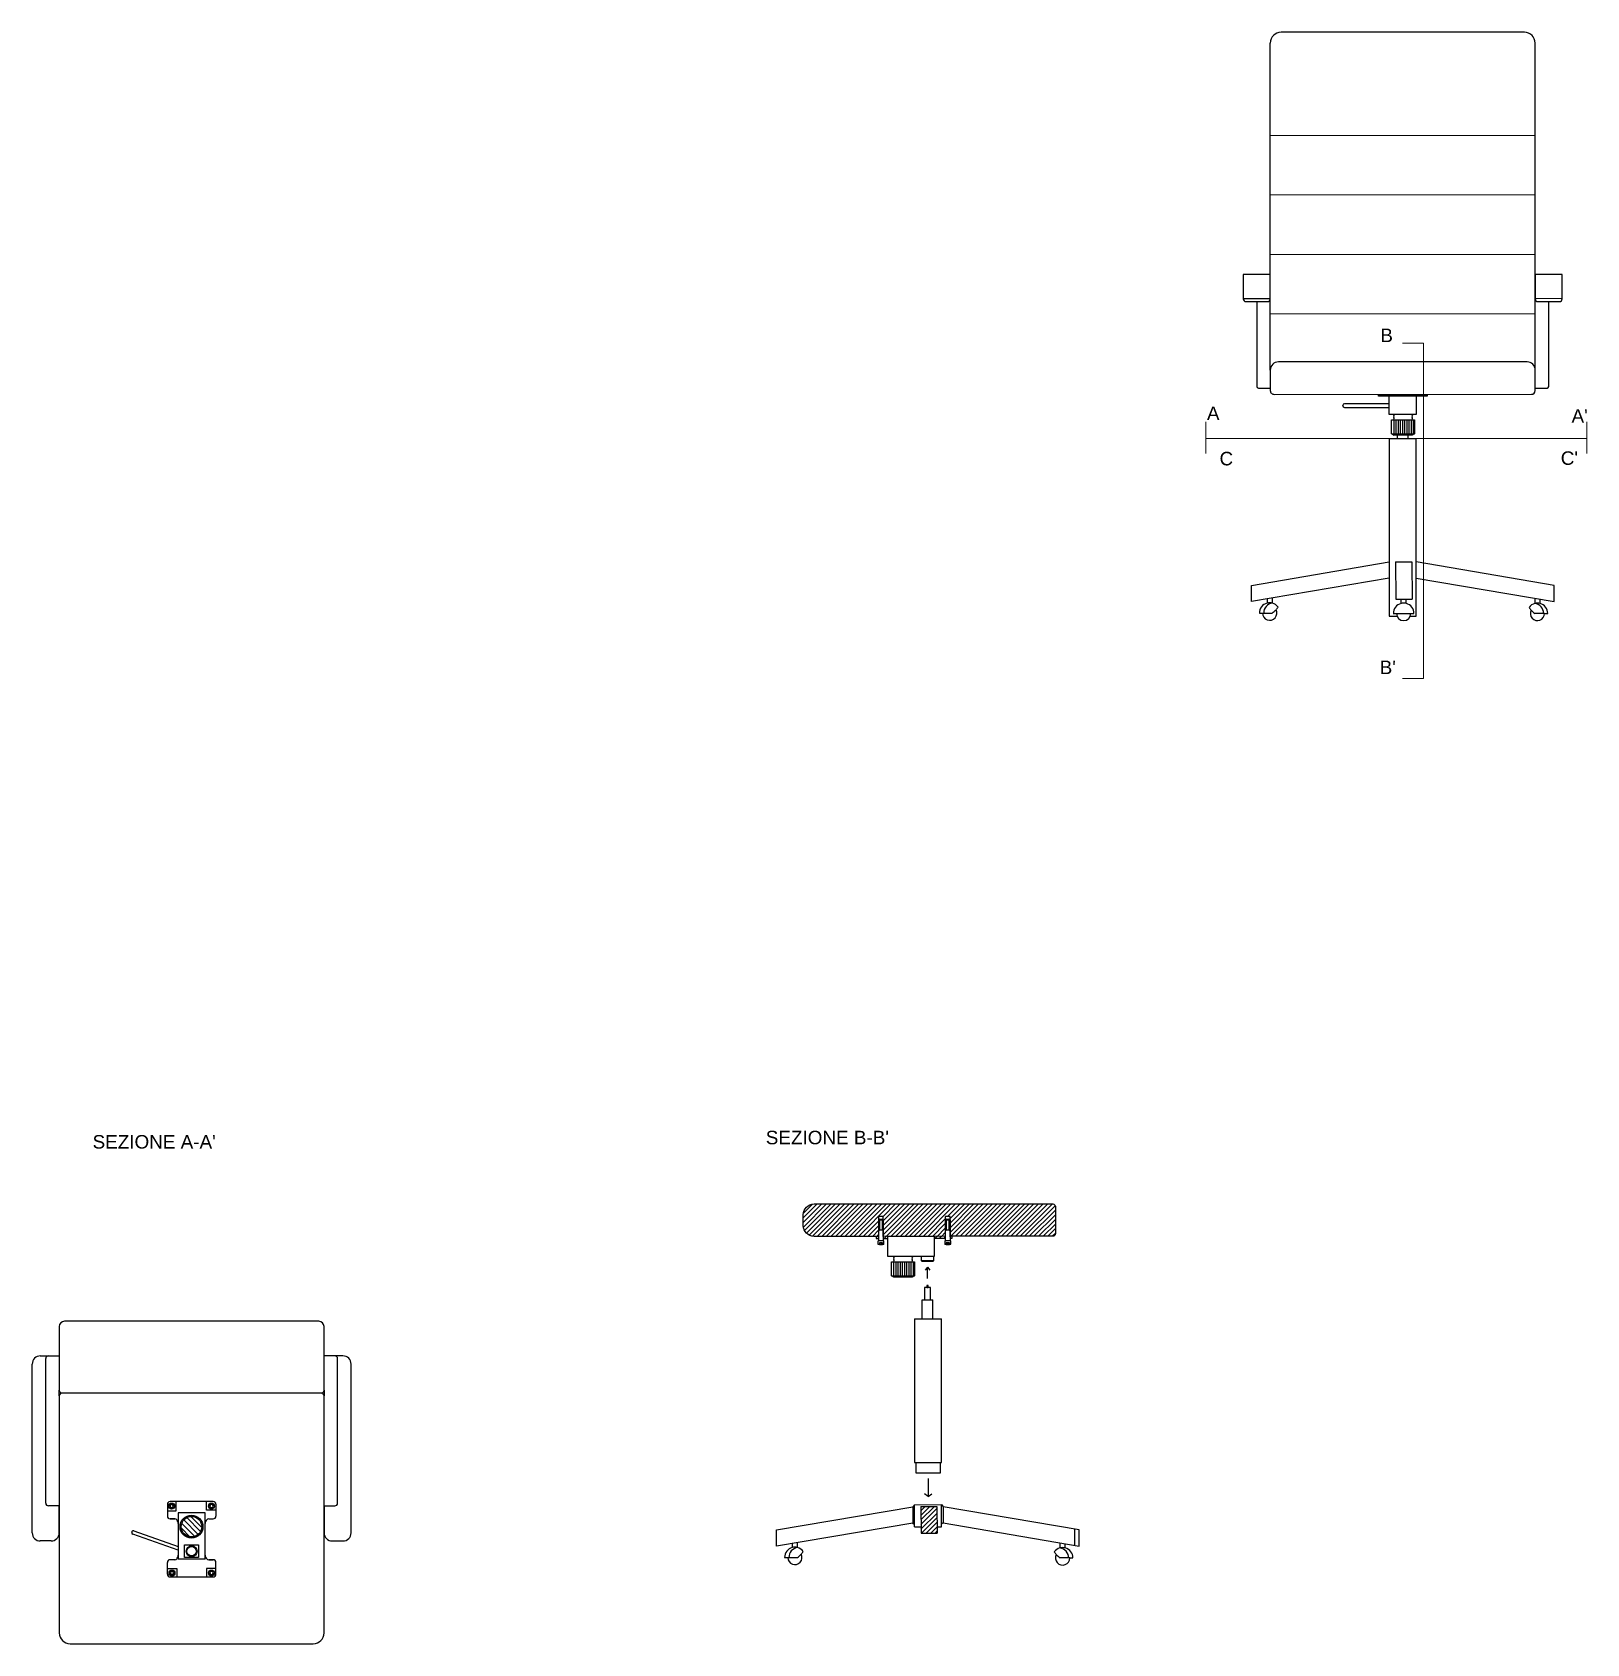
# Model space of a CAD drawing. Header units: millimetres. Extents: x 1843 to 2495, y 965 to 1580.
# Drawn here: x 1842.5 to 2130.2, y 1009.5 to 1307.6 of the extents above; entities that cross this region are included whole.
import ezdxf

# ---------------------------------------------------------------- set-up
doc = ezdxf.new("R2010")
doc.units = ezdxf.units.MM
doc.linetypes.add('ACAD_ISO04W100', pattern=[30, 24, -3, 0, -3])
doc.layers.add('sezione', color=1, linetype='Continuous', lineweight=9)
doc.layers.add('tessuto', color=253, linetype='Continuous', lineweight=13)
doc.styles.get("Standard").update_dxf_attribs({"font": 'arial.ttf'})
pattern_1 = [(45, (107.0177, -156.9117), (-0.42656217, 0.42656217), [])]

msp = doc.modelspace()

# ---------------------------------------------------------------- hatches: boundary and pattern name
h = msp.add_hatch()
h.set_pattern_fill('ANSI31', color=256, scale=0.19)
h.set_pattern_definition(pattern_1)
h.paths.add_polyline_path([(1999.77, 1088.03), (1999.34, 1088.03), (1999.11, 1087.91), (1999.77, 1087.91)])
edge = h.paths.add_edge_path()
edge.add_line((2012.37, 1087.91), (2012.37, 1084.84))
edge.add_line((2012.37, 1084.84), (2031.34, 1084.84))
edge.add_arc((2031.34, 1085.34), 0.5, 270.0135, 360)
edge.add_line((2031.84, 1085.34), (2031.84, 1090.33))
edge.add_arc((2031.34, 1090.33), 0.5, 360, 450)
edge.add_line((2031.34, 1090.83), (1987.2, 1090.83))
edge.add_arc((1987.2, 1088.83), 2, 90, 180)
edge.add_line((1985.2, 1088.83), (1985.2, 1086.83))
edge.add_arc((1987.2, 1086.83), 2, 180, 270.0141)
edge.add_line((1987.2, 1084.83), (1999.11, 1084.83))
edge.add_line((1999.11, 1084.83), (1999.11, 1085.79))
edge.add_line((1999.11, 1085.79), (1999.34, 1086.02))
edge.add_line((1999.34, 1086.02), (1999.11, 1086.02))
edge.add_line((1999.11, 1086.02), (1999.11, 1088.51))
edge.add_line((1999.11, 1088.51), (2000, 1088.51))
edge.add_line((2000, 1088.51), (2000, 1084.83))
edge.add_line((2000, 1084.83), (2011.48, 1084.84))
edge.add_line((2011.48, 1084.84), (2011.48, 1088.51))
edge.add_line((2011.48, 1088.51), (2012.37, 1088.51))
edge.add_line((2012.37, 1088.51), (2012.37, 1087.91))
h = msp.add_hatch()
h.set_pattern_fill('ANSI31', color=256, scale=0.19)
h.set_pattern_definition(pattern_1)
h.paths.add_polyline_path([(2000.84, 1084.83), (2000, 1084.83), (2000, 1084.46), (2000.84, 1084.46)])
h.paths.add_polyline_path([(1999.11, 1084.83), (1998.71, 1084.83), (1998.71, 1084.46), (1999.11, 1084.46)])
h.paths.add_polyline_path([(2011.48, 1084.84), (2009.4, 1084.84), (2009.4, 1084.46), (2011.48, 1084.46)])
h.paths.add_polyline_path([(2012.68, 1084.84), (2012.37, 1084.84), (2012.37, 1084.46), (2012.68, 1084.46)])
h = msp.add_hatch()
h.set_pattern_fill('ANSI31', color=256, scale=0.19)
h.set_pattern_definition(pattern_1)
h.paths.add_polyline_path([(2009.93, 1034.87), (2006.93, 1034.87), (2006.98, 1029.95), (2009.98, 1029.95)])
h = msp.add_hatch()
h.set_pattern_fill('ANSI31', color=256, scale=0.22, angle=90)
h.set_pattern_definition([(135, (2968.3071, -982.07634), (-0.49391409, -0.49391409), [])])
h.paths.add_polyline_path([(1873.92, 1031.12, 1), (1870.11, 1031.12, 1)])

# ---------------------------------------------------------------- linework, layer by layer
for p, q in [((2118.61, 1307.6), (2073.61, 1307.6)), ((2071.61, 1245.11), (2071.61, 1305.6)), ((2120.61, 1245.17), (2120.61, 1305.6)), ((2071.61, 1262.77), (2069.11, 1262.77)), ((2071.61, 1258.27), (2066.61, 1258.27)), ((2125.61, 1258.31), (2120.61, 1258.27)), ((2069.11, 1257.77), (2069.11, 1242.07)), ((2123.11, 1242.07), (2123.11, 1257.77)), ((2119.11, 1246.61), (2073.11, 1246.61)), ((2071.61, 1245.11), (2071.61, 1241.3)), ((2120.61, 1241.31), (2120.61, 1245.11)), ((2069.41, 1241.77), (2071.61, 1241.77)), ((2072.31, 1240.6), (2119.91, 1240.61)), ((2120.61, 1241.77), (2122.81, 1241.77)), ((2085.02, 1238.49), (2085.02, 1238.57)), ((2093.61, 1238.87), (2085.32, 1238.87)), ((2085.32, 1238.19), (2093.61, 1238.19)), ((2094.04, 1235.92), (2098.28, 1235.92)), ((2094.44, 1235.92), (2094.44, 1233.31)), ((2094.84, 1235.92), (2094.84, 1233.31)), ((2095.24, 1235.92), (2095.24, 1233.31)), ((2095.64, 1235.92), (2095.64, 1233.31)), ((2096.04, 1235.92), (2096.04, 1233.31)), ((2096.44, 1235.92), (2096.44, 1233.31)), ((2096.84, 1235.92), (2096.84, 1233.31)), ((2097.24, 1235.92), (2097.24, 1233.31)), ((2097.64, 1235.92), (2097.64, 1233.31)), ((2098.04, 1235.92), (2098.04, 1233.31)), ((2093.61, 1232.45), (2093.61, 1199.6)), ((2093.61, 1232.45), (2098.61, 1232.45)), ((2094.04, 1233.31), (2098.28, 1233.31)), ((2094.04, 1233.31), (2094.46, 1233.07)), ((2095.11, 1232.45), (2095.11, 1233.07)), ((2097.11, 1232.45), (2097.11, 1233.07)), ((2098.28, 1233.31), (2097.85, 1233.07)), ((2098.61, 1199.6), (2098.61, 1232.45)), ((2094.78, 1209.6), (2094.84, 1202.7)), ((2094.78, 1209.6), (2097.78, 1209.6)), ((2097.78, 1209.6), (2097.84, 1202.7)), ((2071.01, 1202.76), (2071.01, 1201.99)), ((2072, 1201.99), (2072, 1202.92)), ((2094.84, 1202.7), (2097.84, 1202.7)), ((2095.78, 1202.7), (2095.78, 1201.91)), ((2096.77, 1201.91), (2096.77, 1202.7)), ((2120.54, 1202.87), (2120.54, 1201.91)), ((2121.53, 1201.91), (2121.53, 1202.7)), ((2069.59, 1200.14), (2070.18, 1200.14)), ((2070.18, 1200.14), (2071.98, 1200.14)), ((2093.61, 1199.6), (2095.05, 1199.6)), ((2094.36, 1200.07), (2094.96, 1200.07)), ((2094.96, 1200.07), (2097.6, 1200.07)), ((2097.51, 1199.6), (2098.61, 1199.6)), ((2097.6, 1200.07), (2098.19, 1200.07)), ((2122.35, 1200.07), (2120.55, 1200.07)), ((2122.35, 1200.07), (2122.94, 1200.07)), ((2000, 1084.46), (2000.84, 1084.46)), ((2011.48, 1084.46), (2009.4, 1084.46)), ((2001.92, 1080.15), (2001.92, 1077.54)), ((2002.32, 1080.15), (2002.32, 1077.54)), ((2002.72, 1080.15), (2002.72, 1077.54)), ((2003.12, 1080.15), (2003.12, 1077.54)), ((2003.52, 1080.15), (2003.52, 1077.54)), ((2003.92, 1080.15), (2003.92, 1077.54)), ((2004.32, 1080.15), (2004.32, 1077.54)), ((2004.72, 1080.15), (2004.72, 1077.54)), ((2005.12, 1080.15), (2005.12, 1077.54)), ((2005.52, 1080.15), (2005.52, 1077.54)), ((2007.18, 1080.21), (2007.02, 1080.38)), ((2009.17, 1080.21), (2007.18, 1080.21)), ((2009.33, 1080.38), (2009.17, 1080.21)), ((2008.21, 1079.11), (2007.78, 1078.61)), ((2008.21, 1077.01), (2008.21, 1079.11)), ((2008.21, 1079.11), (2008.63, 1078.61)), ((2007.18, 1073.11), (2009.17, 1073.11)), ((2007.18, 1069.59), (2007.18, 1073.11)), ((2009.18, 1069.59), (2009.17, 1073.11)), ((1847.54, 1068.13), (1847.54, 1056.35)), ((1895.54, 1069.13), (1848.54, 1069.13)), ((1896.54, 1056.35), (1896.54, 1068.13)), ((2005.76, 1069.59), (2005.76, 1042.98)), ((2005.76, 1069.59), (2010.76, 1069.59)), ((2010.76, 1042.98), (2010.76, 1069.59)), ((1844.04, 1062.72), (1845.54, 1062.72)), ((1845.04, 1035.49), (1845.04, 1062.22)), ((1845.54, 1062.72), (1847.54, 1062.72)), ((1898.54, 1062.72), (1896.54, 1062.72)), ((1900.04, 1062.72), (1898.54, 1062.72)), ((1899.04, 1035.49), (1899.04, 1062.22)), ((1842.54, 1029.98), (1842.54, 1061.22)), ((1901.54, 1029.98), (1901.54, 1061.22)), ((1847.54, 1055.35), (1847.54, 1056.35)), ((1848.04, 1055.85), (1848.04, 1055.85)), ((1896.04, 1055.85), (1896.04, 1055.85)), ((1896.54, 1056.35), (1896.54, 1055.35)), ((2005.76, 1042.98), (2010.76, 1042.98)), ((2008.33, 1040.06), (2008.33, 1036.68)), ((1847.54, 1034.99), (1845.54, 1034.99)), ((1847.54, 1029.98), (1847.54, 1034.99)), ((1867.54, 1035.27), (1867.54, 1033.07)), ((1876.04, 1035.77), (1868.04, 1035.77)), ((1869.13, 1035.77), (1869.13, 1034.02)), ((1874.79, 1034.18), (1874.79, 1035.77)), ((1876.54, 1035.27), (1876.54, 1033.07)), ((1896.54, 1034.99), (1898.54, 1034.99)), ((1896.54, 1034.99), (1896.54, 1029.98)), ((2005.76, 1035.19), (2005.44, 1034.8)), ((2005.44, 1034.8), (2005.44, 1031.8)), ((2005.76, 1035.19), (2010.76, 1035.21)), ((2005.76, 1031.12), (2005.76, 1035.19)), ((2006.93, 1034.87), (2006.98, 1029.95)), ((2006.93, 1034.87), (2009.93, 1034.87)), ((2008.33, 1036.68), (2007.6, 1037.22)), ((2008.33, 1036.68), (2009.01, 1037.22)), ((2009.93, 1034.87), (2009.98, 1029.95)), ((2010.76, 1035.21), (2011.09, 1034.82)), ((2010.76, 1031.12), (2010.76, 1035.21)), ((2011.09, 1034.82), (2011.09, 1031.82)), ((1869.13, 1034.02), (1867.54, 1034.02)), ((1868.04, 1032.57), (1868.9, 1032.57)), ((1868.9, 1032.57), (1868.04, 1032.57)), ((1874.54, 1033.66), (1869.54, 1033.66)), ((1869.54, 1033.66), (1869.54, 1025.1)), ((1874.54, 1025.1), (1874.54, 1033.66)), ((1876.54, 1034.18), (1874.79, 1034.18)), ((1875.19, 1032.57), (1876.04, 1032.57)), ((2005.44, 1031.8), (2005.76, 1031.55)), ((2011.09, 1031.82), (2010.76, 1031.56)), ((1860.97, 1030.11), (1860.99, 1030.18)), ((1869.54, 1026.77), (1861.15, 1029.72)), ((1861.37, 1030.36), (1869.54, 1027.49)), ((2005.76, 1031.12), (2006.96, 1031.12)), ((2006.99, 1029.95), (2009.99, 1029.95)), ((2009.97, 1031.12), (2010.76, 1031.12)), ((2035.47, 1027.67), (2035.47, 1030.67)), ((2035.47, 1027.67), (2035.47, 1030.67)), ((1846.04, 1028.48), (1844.04, 1028.48)), ((1898.04, 1028.48), (1900.04, 1028.48)), ((1983.16, 1028.03), (1983.16, 1027.26)), ((1984.15, 1027.26), (1984.15, 1028.2)), ((2032.69, 1028.15), (2032.69, 1027.19)), ((2033.68, 1027.19), (2033.68, 1027.98)), ((1867.54, 1022.33), (1867.54, 1024.52)), ((1867.57, 1023.42), (1869.32, 1023.42)), ((1868.9, 1025.02), (1868.04, 1025.02)), ((1869.32, 1023.42), (1869.32, 1021.83)), ((1874.54, 1025.1), (1869.54, 1025.1)), ((1876.54, 1023.42), (1874.79, 1023.42)), ((1874.79, 1023.42), (1874.79, 1021.83)), ((1876.04, 1025.02), (1875.19, 1025.02)), ((1875.19, 1025.02), (1876.04, 1025.02)), ((1876.54, 1022.33), (1876.54, 1024.52)), ((1981.74, 1025.42), (1984.13, 1025.42)), ((2034.5, 1025.34), (2032.71, 1025.34)), ((2034.5, 1025.34), (2035.09, 1025.34)), ((1868.04, 1021.83), (1876.04, 1021.83))]:
    msp.add_line(p, q)
at = {"color": 0, "linetype": 'Continuous'}
for p, q in [((1999.11, 1087.91), (1999.11, 1083.98)), ((1999.11, 1086.02), (2000, 1086.02)), ((1999.34, 1088.03), (1999.77, 1088.03)), ((2011.48, 1087.91), (2011.48, 1083.98)), ((2011.48, 1086.02), (2012.37, 1086.02)), ((2011.71, 1088.03), (2012.14, 1088.03))]:
    msp.add_line(p, q, dxfattribs=at)
at = {"color": 0}
for p, q in [((1999.42, 1083.34), (1999.42, 1083.66)), ((1999.72, 1083.34), (1999.72, 1083.66)), ((2011.79, 1083.34), (2011.79, 1083.66)), ((2012.09, 1083.34), (2012.09, 1083.66))]:
    msp.add_line(p, q, dxfattribs=at)
for points in [[(2066.61, 1262.77), (2066.61, 1258.27, 0.414214), (2067.11, 1257.77), (2071.11, 1257.77, 0.414214), (2071.61, 1258.27), (2071.61, 1262.77)], [(2120.61, 1262.77), (2120.61, 1258.27, 0.414214), (2121.11, 1257.77), (2125.11, 1257.77, 0.414214), (2125.61, 1258.27), (2125.61, 1262.77)]]:
    msp.add_lwpolyline(points, format="xyb", close=True)
for points in [[(2091.61, 1240.6), (2100.61, 1240.6), (2100.61, 1240.28), (2091.61, 1240.28)], [(2000.84, 1084.83), (2009.4, 1084.84), (2009.4, 1081.09), (2000.84, 1081.09)], [(2007.02, 1081.09), (2007.02, 1080.38), (2009.33, 1080.38), (2009.33, 1081.09)], [(2001.52, 1077.54), (2005.76, 1077.54), (2005.33, 1077.31), (2001.95, 1077.31)], [(2007.63, 1073.11), (2008.76, 1073.11), (2008.76, 1075.37), (2007.63, 1075.37)], [(2008.07, 1075.37), (2008.32, 1075.37), (2008.32, 1075.77), (2008.07, 1075.77)], [(2006.1, 1042.98), (2010.5, 1042.98), (2010.5, 1041), (2006.1, 1041)], [(1873.32, 1025.43), (1870.74, 1025.43), (1870.74, 1027.74), (1873.32, 1027.74)]]:
    msp.add_lwpolyline(points, close=True)
for points in [[(2093.61, 1240.6), (2093.61, 1240.6), (2098.61, 1240.6), (2098.61, 1240.6)], [(2098.61, 1240.28), (2098.61, 1236.86), (2093.61, 1236.86), (2093.61, 1240.28)], [(2094.04, 1233.31), (2094.04, 1235.92)], [(2094.54, 1236.86), (2094.41, 1236.71), (2094.54, 1236.58), (2094.41, 1236.45), (2094.54, 1236.33), (2094.41, 1236.23), (2094.54, 1236.11), (2094.41, 1236.02), (2094.54, 1235.92)], [(2097.78, 1236.86), (2097.9, 1236.71), (2097.78, 1236.58), (2097.9, 1236.45), (2097.78, 1236.33), (2097.9, 1236.23), (2097.78, 1236.11), (2097.9, 1236.02), (2097.78, 1235.92)], [(2098.28, 1235.92), (2098.28, 1233.31)], [(2097.85, 1233.07), (2094.46, 1233.07)], [(2093.61, 1206.6), (2068.12, 1202.27), (2068.12, 1205.27), (2093.61, 1209.6)], [(2098.61, 1206.6), (2124.11, 1202.27), (2124.11, 1205.27), (2098.61, 1209.6)], [(1985.2, 1086.83), (1985.2, 1088.83)], [(2012.37, 1084.83), (2012.37, 1088.51), (2011.48, 1088.51), (2011.48, 1084.83)], [(1998.71, 1084.83), (1998.71, 1084.46), (1999.11, 1084.46)], [(2012.68, 1084.84), (2012.68, 1084.46), (2012.37, 1084.46)], [(2001.52, 1077.54), (2001.52, 1080.15), (2005.76, 1080.15), (2005.76, 1077.54)], [(2002.02, 1081.09), (2001.9, 1080.94), (2002.02, 1080.81), (2001.9, 1080.68), (2002.02, 1080.56), (2001.9, 1080.46), (2002.02, 1080.34), (2001.9, 1080.25), (2002.02, 1080.15)], [(2005.26, 1081.09), (2005.38, 1080.94), (2005.26, 1080.81), (2005.38, 1080.68), (2005.26, 1080.56), (2005.38, 1080.46), (2005.26, 1080.34), (2005.38, 1080.25), (2005.26, 1080.15)], [(2005.44, 1031.8), (1980.27, 1027.54), (1980.27, 1030.54), (2005.45, 1034.82)], [(2011.09, 1031.82), (2036.26, 1027.54), (2036.26, 1030.54), (2011.09, 1034.82)]]:
    msp.add_lwpolyline(points)
for points in [[(2011.48, 1084.84), (2000, 1084.83), (2000, 1088.51), (1999.11, 1088.51), (1999.11, 1084.83), (1987.2, 1084.83, -0.414286), (1985.2, 1086.83), (1985.2, 1088.83, -0.414214), (1987.2, 1090.83), (2031.34, 1090.83, -0.414214), (2031.84, 1090.33), (2031.84, 1085.34, -0.414145), (2031.34, 1084.84), (2012.37, 1084.84)], [(1896.54, 1055.35, 0.414214), (1896.04, 1055.85), (1848.04, 1055.85, 0.414214), (1847.54, 1055.35), (1847.54, 1035.66), (1847.54, 1011.46, 0.414214), (1849.54, 1009.46), (1894.54, 1009.46, 0.414213), (1896.54, 1011.46), (1896.54, 1035.66), (1896.54, 1055.35)]]:
    msp.add_lwpolyline(points, format="xyb")
at = {"linetype": 'ACAD_ISO04W100'}
for points in [[(1999.11, 1085.79), (1999.34, 1086.02), (1999.34, 1088.03), (1999.11, 1087.91), (2000, 1087.91), (2000, 1083.98)], [(2000, 1087.91), (1999.77, 1088.03), (1999.77, 1086.02), (2000, 1085.79)], [(2011.48, 1085.79), (2011.71, 1086.02), (2011.71, 1088.03), (2011.48, 1087.91), (2012.37, 1087.91), (2012.37, 1083.98)], [(2012.37, 1087.91), (2012.14, 1088.03), (2012.14, 1086.02), (2012.37, 1085.79)]]:
    msp.add_lwpolyline(points, dxfattribs=at)
at = {"color": 0, "linetype": 'Continuous'}
for points in [[(2000.09, 1083.4, 0.414214), (2000.12, 1083.43), (2000.12, 1083.95, 0.414214), (2000.09, 1083.98), (1999.05, 1083.98, 0.414214), (1999.02, 1083.95), (1999.02, 1083.43, 0.414214), (1999.05, 1083.4), (2000.09, 1083.4), (2000, 1083.34, -0.154149), (1999.98, 1083.34), (1999.15, 1083.34, -0.116167), (1999.14, 1083.34), (1999.04, 1083.4)], [(2012.46, 1083.4, 0.414214), (2012.49, 1083.43), (2012.49, 1083.95, 0.414214), (2012.46, 1083.98), (2011.42, 1083.98, 0.414214), (2011.39, 1083.95), (2011.39, 1083.43, 0.414214), (2011.42, 1083.4), (2012.46, 1083.4), (2012.37, 1083.34, -0.154149), (2012.35, 1083.34), (2011.52, 1083.34, -0.116167), (2011.51, 1083.34), (2011.41, 1083.4)]]:
    msp.add_lwpolyline(points, format="xyb", dxfattribs=at)
at = {"color": 0}
for points in [[(1999.27, 1083.66), (1999.27, 1083.34), (1999.86, 1083.34), (1999.86, 1083.66)], [(2011.64, 1083.66), (2011.64, 1083.34), (2012.24, 1083.34), (2012.24, 1083.66)]]:
    msp.add_lwpolyline(points, close=True, dxfattribs=at)
at = {"color": 0, "linetype": 'Continuous'}
for points in [[(1868.16, 1035.23), (1867.99, 1034.94), (1868.16, 1034.65), (1868.5, 1034.65), (1868.67, 1034.94), (1868.5, 1035.23)], [(1875.53, 1035.23), (1875.36, 1034.94), (1875.53, 1034.65), (1875.87, 1034.65), (1876.04, 1034.94), (1875.87, 1035.23)], [(1868.23, 1022.85), (1868.07, 1022.56), (1868.23, 1022.27), (1868.57, 1022.27), (1868.74, 1022.56), (1868.57, 1022.85)], [(1875.53, 1022.85), (1875.36, 1022.56), (1875.53, 1022.27), (1875.87, 1022.27), (1876.04, 1022.56), (1875.87, 1022.85)]]:
    msp.add_lwpolyline(points, close=True, dxfattribs=at)
for centre, radius in [((1868.33, 1034.94), 0.549), ((1875.7, 1034.94), 0.549), ((1872.01, 1031.12), 2.12), ((1872.01, 1031.12), 1.9), ((1872.04, 1026.58), 0.997), ((1872.04, 1026.58), 0.872), ((1868.4, 1022.56), 0.549), ((1875.7, 1022.56), 0.549)]:
    msp.add_circle(centre, radius)
for centre in [(1868.33, 1034.94), (1875.7, 1034.94), (1868.4, 1022.56), (1875.7, 1022.56)]:
    msp.add_circle(centre, 0.481, dxfattribs=at)
for centre, radius, start, end in [((2073.61, 1305.6), 2, 90, 180), ((2118.61, 1305.6), 2, 0, 90), ((2073.11, 1245.11), 1.5, 90, 180), ((2119.11, 1245.11), 1.5, 0, 90), ((2069.41, 1242.07), 0.3, 180, 270), ((2072.31, 1241.3), 0.7, 180, 270.0141), ((2119.91, 1241.31), 0.7, 270.0141, 0), ((2122.81, 1242.07), 0.3, 270, 0), ((2085.32, 1238.57), 0.3, 90, 180), ((2085.32, 1238.49), 0.3, 180, 270), ((2071.5, 1200.14), 1.91, 104.9882, 180), ((2072.21, 1200.17), 1.83, 96.7519, 180.9034), ((2071.5, 1200.14), 1.91, 75.0118, 104.9882), ((2071.5, 1200.14), 1.91, 35.449, 75.0118), ((2096.28, 1200.07), 1.91, 104.9882, 180), ((2096.28, 1200.07), 1.91, 75.0118, 104.9882), ((2096.28, 1200.07), 1.91, 0, 75.0118), ((2121.03, 1200.07), 1.91, 104.9882, 144.551), ((2121.03, 1200.07), 1.91, 75.0118, 104.9882), ((2120.32, 1200.1), 1.83, 359.0966, 83.2481), ((2121.03, 1200.07), 1.91, 0, 75.0118), ((2071.5, 1200.14), 1.32, 180, 28.0642), ((2069.03, 1204.1), 4.93, 306.7009, 317.468), ((2069.03, 1204.1), 4.93, 317.468, 324.7631), ((2096.28, 1200.07), 1.32, 180, 0), ((2123.5, 1204.02), 4.93, 215.2369, 222.532), ((2121.03, 1200.07), 1.32, 151.9358, 0), ((2123.5, 1204.02), 4.93, 222.532, 233.2991), ((1848.54, 1068.13), 1, 90, 180), ((1895.54, 1068.13), 1, 360, 90), ((1844.04, 1061.22), 1.5, 90, 180), ((1845.54, 1062.22), 0.5, 90, 180), ((1898.54, 1062.22), 0.5, 0, 90), ((1900.04, 1061.22), 1.5, 360, 90), ((1848.04, 1056.35), 0.5, 180, 270), ((1896.04, 1056.35), 0.5, 270, 360), ((1845.54, 1035.49), 0.5, 180, 270), ((1868.04, 1035.27), 0.5, 90, 180), ((1876.04, 1035.27), 0.5, 360, 90), ((1898.54, 1035.49), 0.5, 270, 0), ((1868.04, 1033.07), 0.5, 180, 270), ((1868.9, 1032.07), 0.5, 42.7692, 90), ((1868.5, 1031.7), 1.05, 1.5411, 42.7692), ((1875.59, 1031.7), 1.05, 137.2308, 178.4589), ((1875.19, 1032.07), 0.5, 90, 137.2308), ((1876.04, 1033.07), 0.5, 270, 360), ((1844.04, 1029.98), 1.5, 180, 270), ((1846.04, 1029.98), 1.5, 270, 360), ((1861.25, 1030.01), 0.3, 160.6425, 250.6425), ((1861.27, 1030.08), 0.3, 70.6425, 160.6425), ((1898.04, 1029.98), 1.5, 180, 270), ((1900.04, 1029.98), 1.5, 270, 360), ((1868.5, 1025.89), 1.05, 317.2308, 358.4589), ((1875.59, 1025.89), 1.05, 181.5411, 222.7692), ((1983.65, 1025.42), 1.91, 104.9882, 180), ((1983.65, 1025.42), 1.32, 180, 28.0642), ((1984.36, 1025.44), 1.83, 96.7519, 180.9034), ((1983.65, 1025.42), 1.91, 75.0118, 104.9882), ((1981.18, 1029.37), 4.93, 306.7009, 317.468), ((1983.65, 1025.42), 1.91, 35.449, 75.0118), ((1981.18, 1029.37), 4.93, 317.468, 324.7631), ((2033.18, 1025.34), 1.91, 104.9882, 144.551), ((2035.65, 1029.3), 4.93, 215.2369, 222.532), ((2033.18, 1025.34), 1.32, 151.9358, 0), ((2035.65, 1029.3), 4.93, 222.532, 233.2991), ((2033.18, 1025.34), 1.91, 75.0118, 104.9882), ((2032.47, 1025.37), 1.83, 359.0966, 83.2481), ((2033.18, 1025.34), 1.91, 0, 75.0118), ((1868.04, 1024.52), 0.5, 90, 180), ((1868.9, 1025.52), 0.5, 270, 317.2308), ((1875.19, 1025.52), 0.5, 222.7692, 270), ((1876.04, 1024.52), 0.5, 360, 90), ((1868.04, 1022.33), 0.5, 180, 270), ((1876.04, 1022.33), 0.5, 270, 360)]:
    msp.add_arc(centre, radius, start, end)
at = {"layer": 'sezione'}
for p, q in [((2099.94, 1250.1), (2096.06, 1250.1)), ((2099.94, 1250.1), (2099.94, 1188.03)), ((2059.68, 1232.45), (2059.68, 1229.67)), ((2130.14, 1232.45), (2130.14, 1229.67)), ((2099.94, 1188.03), (2096.06, 1188.03))]:
    msp.add_line(p, q, dxfattribs=at)
msp.add_lwpolyline([(2059.68, 1235.55), (2059.68, 1232.45), (2130.14, 1232.45), (2130.14, 1235.55)], dxfattribs=at)
at = {"layer": 'tessuto'}
for p, q in [((2071.61, 1288.49), (2120.61, 1288.49)), ((2071.61, 1277.49), (2120.61, 1277.49)), ((2071.61, 1266.49), (2120.61, 1266.49)), ((2071.61, 1255.49), (2120.61, 1255.49))]:
    msp.add_line(p, q, dxfattribs=at)

# ---------------------------------------------------------------- texts
at = {"layer": 'sezione', "char_height": 2.5, "attachment_point": 1}
for s, width, insert in [('B', 3.3782, (2091.96, 1252.77)), ('A', 12.5763, (2059.88, 1238.35)), ("A'", 7.7745, (2127.34, 1237.85)), ('C', 2.6376, (2062.21, 1229.97)), ("C'", 4.7477, (2125.34, 1230.06)), ("B'", 3.3782, (2091.84, 1191.35)), ("SEZIONE A-A'", 42.8478, (1853.71, 1103.58)), ("SEZIONE B-B'", 52.9004, (1978.26, 1104.37))]:
    msp.add_mtext_dynamic_manual_height_columns(s, width=width, gutter_width=12.5, heights=[0], dxfattribs=dict(at, insert=insert))

doc.saveas('drawing.dxf')
